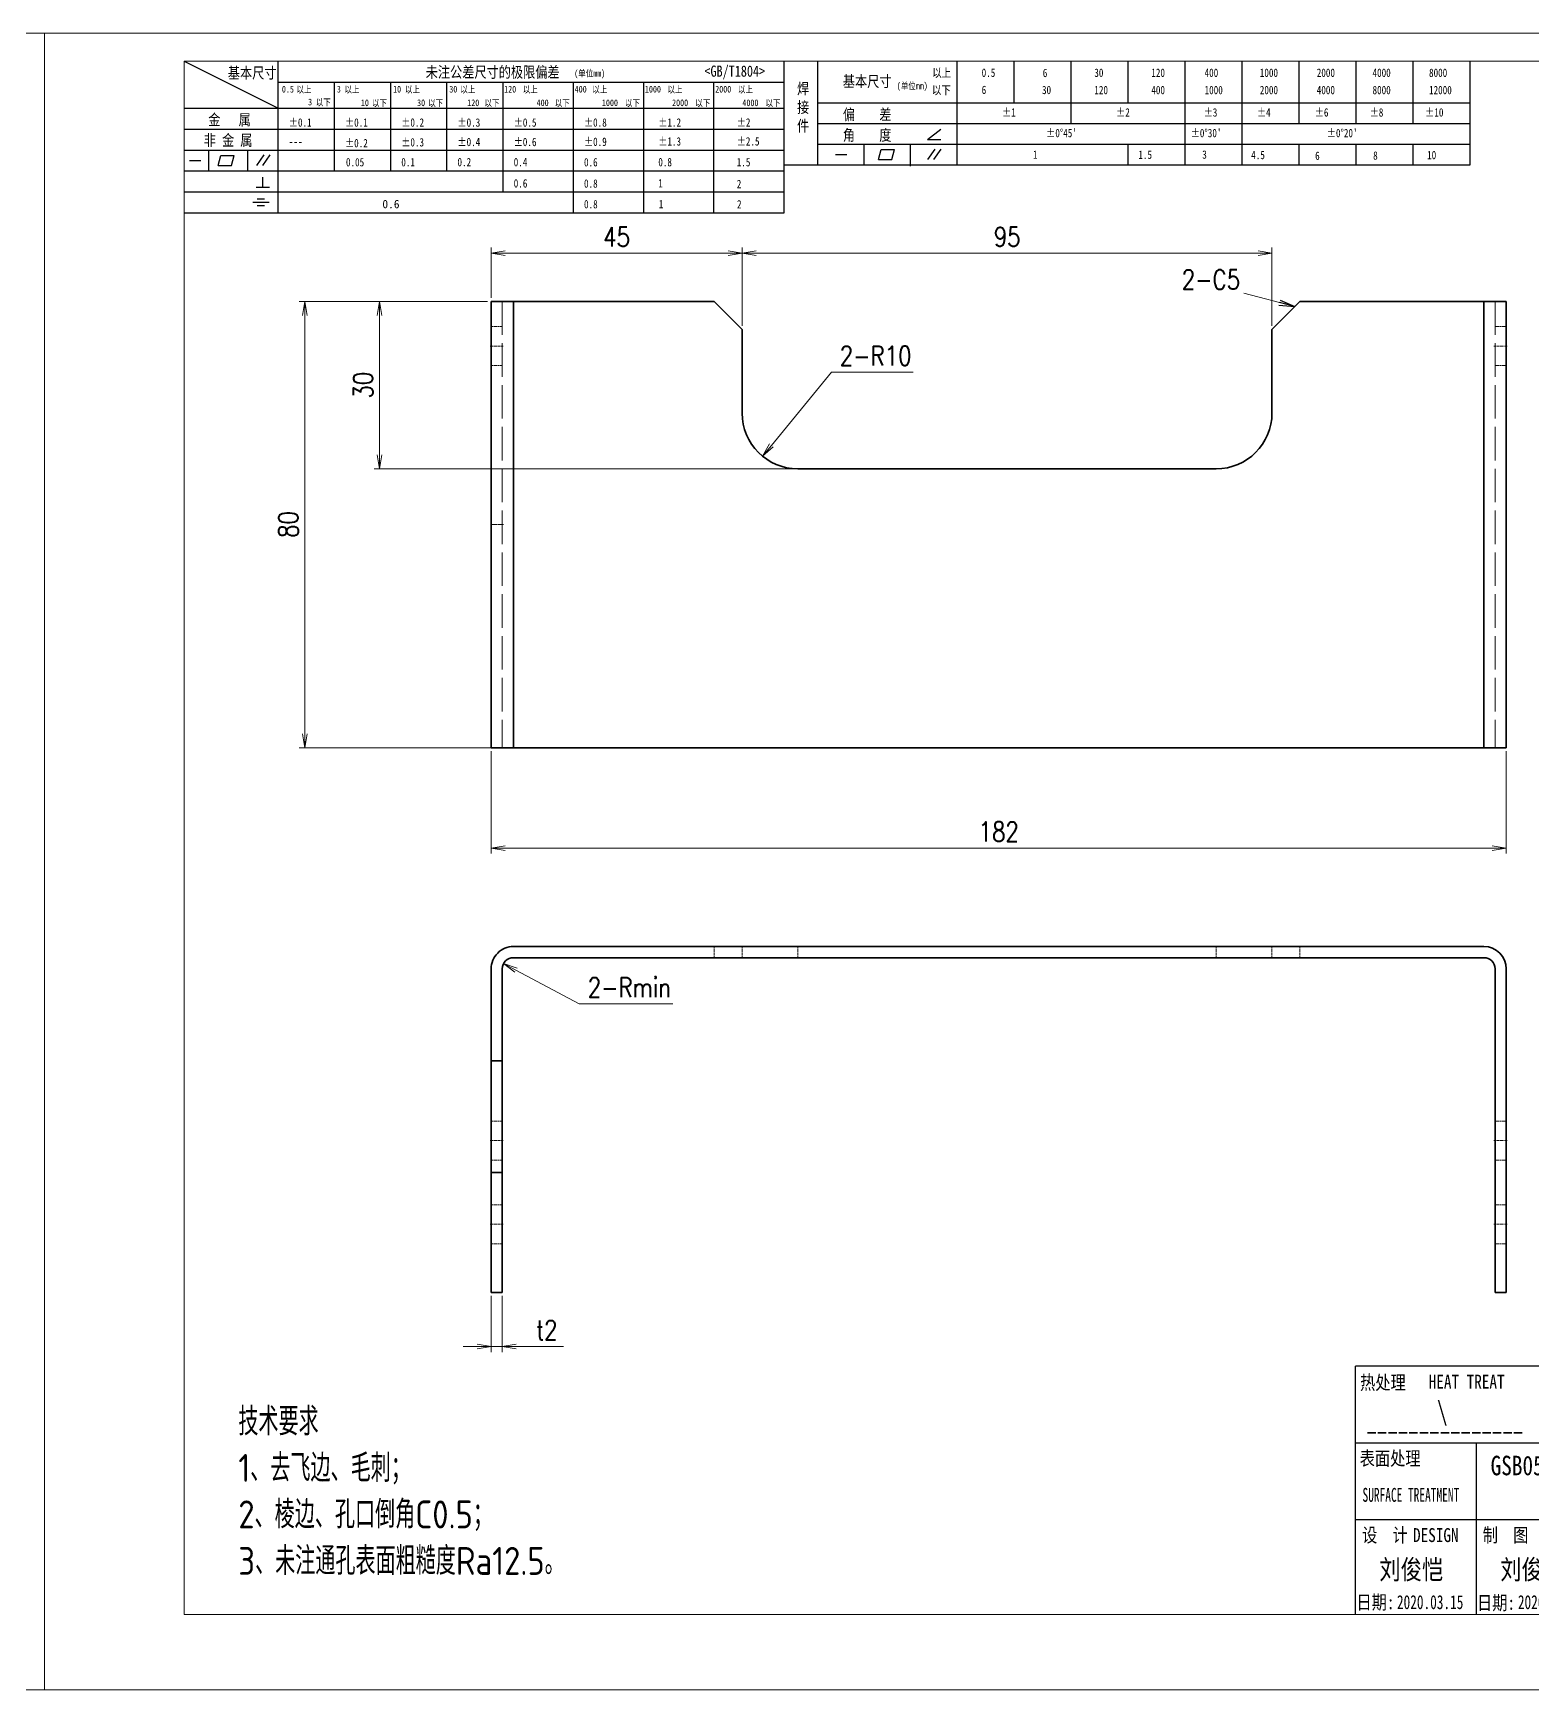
# Model space of a CAD drawing. Header units: millimetres. Extents: x 1333 to 359964, y -52803 to -5704.
# Drawn here: x 168136.8 to 168405.5, y -34570.4 to -34273.4 of the extents above; entities that cross this region are included whole.
import ezdxf
from ezdxf.enums import TextEntityAlignment as Align

# ---------------------------------------------------------------- set-up
doc = ezdxf.new("R2010")
doc.units = ezdxf.units.MM
doc.header["$LTSCALE"] = 0.5
for name, pattern in [('AM_ISO02W050x2', [3.75, 3, -0.75]), ('AM_ISO08W050x2', [9, 6, -0.75, 1.5, -0.75]), ('DASHDOT', [18.5, 12, -3, 0.5, -3]), ('DASHED', [15, 12, -3])]:
    doc.linetypes.add(name, pattern=pattern)
for name, color, linetype, lineweight in [('dim', 82, 'Continuous', 9), ('中心线', 2, 'AM_ISO08W050x2', 18), ('图框', 7, 'Continuous', 18), ('标注线', 3, 'Continuous', 18), ('热处理', 7, 'Continuous', 20), ('粗实线', 7, 'Continuous', 35), ('粗虚线', 6, 'AM_ISO02W050x2', 35), ('虚线', 1, 'AM_ISO02W050x2', 18)]:
    doc.layers.add(name, color=color, linetype=linetype, lineweight=lineweight)
doc.layers.add('图\\M+19E79\\M+195B6\\M+18E9A', color=7, linetype='Continuous')
doc.layers.add('表面处理', color=7, linetype='Continuous')
doc.layers.add('打印-禁用', color=7, linetype='Continuous', lineweight=15, plot=False)
doc.styles.add('DIM', font='romans.shx', dxfattribs={"width": 0.8, "bigfont": 'bigfont.shx'})
doc.styles.add('国标', font='simfang.ttf', dxfattribs={"width": 0.8})
doc.styles.add('机械长仿宋', font='gbenor.shx', dxfattribs={"height": 1, "bigfont": 'gbcbig.shx'})
doc.dimstyles.new('DEH 1-1', dxfattribs={"dimtxt": 3.5, "dimasz": 2.5, "dimexe": 1, "dimexo": 0.625, "dimgap": 1.2, "dimtad": 1, "dimtoh": 1, "dimdsep": 46, "dimtxsty": 'DIM', "dimblk": 'OPEN', "dimcen": 0, "dimclrd": 8, "dimclre": 8, "dimclrt": 2, "dimazin": 2, "dimtfac": 0.5, "dimtmove": 0, "dimatfit": 3, "dimldrblk": 'OPEN', "dimfxl": 0, "dimtolj": 2, "dimlwd": 18, "dimlwe": 18, "dimarcsym": 0})
doc.dimstyles.new('DEH 1-1$0', dxfattribs={"dimtxt": 3.5, "dimasz": 2.5, "dimexe": 1, "dimexo": 0.625, "dimgap": 1.2, "dimtad": 1, "dimzin": 9, "dimdsep": 46, "dimtxsty": 'DIM', "dimblk": 'OPEN', "dimcen": 0, "dimclrd": 8, "dimclre": 8, "dimclrt": 2, "dimazin": 2, "dimtfac": 0.5, "dimtmove": 0, "dimatfit": 3, "dimldrblk": 'OPEN', "dimfxl": 0, "dimtolj": 2, "dimlwd": 18, "dimlwe": 18, "dimarcsym": 0})
doc.dimstyles.new('DEH 1-1$4', dxfattribs={"dimtxt": 3.5, "dimasz": 2.5, "dimexe": 1, "dimexo": 0.625, "dimgap": 1.2, "dimtad": 1, "dimtoh": 1, "dimdsep": 46, "dimtxsty": 'DIM', "dimblk": 'OPEN', "dimcen": 0, "dimclrd": 8, "dimclre": 8, "dimclrt": 2, "dimazin": 2, "dimtfac": 0.5, "dimtofl": 0, "dimtmove": 0, "dimatfit": 3, "dimldrblk": 'OPEN', "dimfxl": 0, "dimtolj": 2, "dimlwd": 18, "dimlwe": 18, "dimarcsym": 0})

# ---------------------------------------------------------------- blocks, each defined once
blk = doc.blocks.new('GZDEH零件A3图框V01版')
at = {"layer": '图\\M+19E79\\M+195B6\\M+18E9A', "color": 9}
for p, q in [((2882.49, -1554.46), (2899.37, -1562.92)), ((2899.37, -1581.67), (2899.37, -1554.46)), ((2990.09, -1581.67), (2990.09, -1554.46)), ((2996.09, -1573.08), (2996.09, -1554.46)), ((3021.09, -1561.98), (3021.09, -1554.46)), ((3031.31, -1561.98), (3031.31, -1554.46)), ((3041.53, -1561.98), (3041.53, -1554.46)), ((3051.75, -1561.98), (3051.75, -1554.46)), ((3061.98, -1561.98), (3061.98, -1554.46)), ((3072.2, -1561.98), (3072.2, -1554.46)), ((3082.42, -1561.98), (3082.42, -1554.46)), ((3092.64, -1561.98), (3092.64, -1554.46)), ((3102.86, -1561.98), (3102.86, -1554.46)), ((3113.09, -1573.08), (3113.09, -1554.46)), ((2899.37, -1558.24), (2990.09, -1558.24)), ((2909.45, -1574.17), (2909.45, -1558.24)), ((2919.53, -1574.17), (2919.53, -1558.24)), ((2929.61, -1574.17), (2929.61, -1558.24)), ((2939.69, -1577.92), (2939.69, -1558.24)), ((2952.29, -1581.67), (2952.29, -1558.24)), ((2964.89, -1581.67), (2964.89, -1558.24)), ((2977.49, -1581.67), (2977.49, -1558.24)), ((2996.09, -1561.98), (3113.09, -1561.98)), ((3021.09, -1573.08), (3021.09, -1561.98)), ((3041.53, -1565.68), (3041.53, -1561.98)), ((3061.98, -1573.08), (3061.98, -1561.98)), ((3072.2, -1573.08), (3072.2, -1561.98)), ((3082.42, -1565.68), (3082.42, -1561.98)), ((3092.64, -1565.68), (3092.64, -1561.98)), ((3102.86, -1565.68), (3102.86, -1561.98)), ((2882.49, -1562.92), (2990.09, -1562.92)), ((2882.49, -1566.67), (2990.09, -1566.67)), ((2996.09, -1565.68), (3113.09, -1565.68)), ((3015.75, -1568.51), (3018.15, -1566.66)), ((2882.49, -1570.42), (2990.09, -1570.42)), ((2886.92, -1574.12), (2886.92, -1570.42)), ((2893.91, -1574.12), (2893.91, -1570.42)), ((2996.09, -1569.38), (3113.09, -1569.38)), ((3004.42, -1573.08), (3004.42, -1569.38)), ((3006.97, -1572.12), (3007.45, -1570.33)), ((3007.45, -1570.33), (3009.86, -1570.33)), ((3009.39, -1572.12), (3009.86, -1570.33)), ((3012.75, -1573.08), (3012.75, -1569.38)), ((3015.75, -1568.51), (3018.15, -1568.51)), ((3015.81, -1572.12), (3017.15, -1570.26)), ((3016.89, -1572.12), (3018.23, -1570.26)), ((3051.75, -1573.08), (3051.75, -1569.38)), ((3082.42, -1573.08), (3082.42, -1569.48)), ((3092.64, -1573.08), (3092.64, -1569.38)), ((3102.86, -1573.08), (3102.86, -1569.38)), ((2883.43, -1572.27), (2885.49, -1572.27)), ((2888.59, -1573.16), (2889.07, -1571.37)), ((2888.59, -1573.16), (2891, -1573.16)), ((2889.07, -1571.37), (2891.48, -1571.37)), ((2891, -1573.16), (2891.48, -1571.37)), ((2895.52, -1573.16), (2896.85, -1571.3)), ((2896.6, -1573.16), (2897.94, -1571.3)), ((2990.09, -1573.08), (3113.09, -1573.08)), ((2999.26, -1571.23), (3001.32, -1571.23)), ((3006.97, -1572.12), (3009.39, -1572.12)), ((3012.75, -1573.33), (3012.75, -1573.08)), ((2882.49, -1574.17), (2990.09, -1574.17)), ((2895.42, -1577.05), (2897.81, -1577.05)), ((2896.58, -1577.05), (2896.58, -1575.28)), ((2882.49, -1577.92), (2990.09, -1577.92)), ((2894.79, -1579.77), (2897.77, -1579.77)), ((2895.57, -1579.17), (2896.92, -1579.17)), ((2882.49, -1581.67), (2990.09, -1581.67)), ((2895.57, -1580.37), (2896.93, -1580.37)), ((3272.49, -1788.46), (3092.49, -1788.46)), ((3181.99, -1802.21), (3092.49, -1802.21)), ((3114.17, -1802.21), (3114.17, -1815.96)), ((3181.99, -1815.96), (3092.49, -1815.96)), ((3114.17, -1815.96), (3114.17, -1832.96)), ((3114.17, -1815.96), (3114.17, -1832.96))]:
    blk.add_line(p, q, dxfattribs=at)
at = {"layer": '图\\M+19E79\\M+195B6\\M+18E9A', "color": 7}
blk.add_line((3272.49, -1788.46), (3092.49, -1788.46), dxfattribs=at)
at = {"layer": '图\\M+19E79\\M+195B6\\M+18E9A', "color": 9, "linetype": 'Continuous'}
blk.add_line((3092.49, -1832.96), (3092.49, -1788.46), dxfattribs=at)
at = {"layer": '图框', "linetype": 'Continuous'}
for p, q in [((2882.49, -1554.46), (2882.49, -1832.96)), ((3272.49, -1554.46), (2882.49, -1554.46)), ((2882.49, -1832.96), (3272.49, -1832.96))]:
    blk.add_line(p, q, dxfattribs=at)
at = {"layer": '打印-禁用', "linetype": 'Continuous'}
for p, q in [((2857.49, -1549.46), (2857.49, -1846.46)), ((3277.49, -1549.46), (2857.49, -1549.46)), ((3277.49, -1846.46), (3277.49, -1549.46)), ((2857.49, -1846.46), (3277.49, -1846.46))]:
    blk.add_line(p, q, dxfattribs=at)
at = {"layer": '图\\M+19E79\\M+195B6\\M+18E9A', "color": 9, "style": '国标'}
for s, height, width, p in [('基本尺寸', 2, 0.8, (2890.33, -1557.58)), ('未注公差尺寸的极限偏差', 2, 0.8, (2925.81, -1557.44)), ('<GB/T1804>', 2, 0.8, (2975.78, -1557.27)), ('以上', 1.5, 0.8, (3016.64, -1557.33)), ('0.5', 1.5, 0.8, (3025.49, -1557.3)), ('6', 1.5, 0.8, (3036.45, -1557.34)), ('30', 1.5, 0.8, (3045.69, -1557.31)), ('120', 1.5, 0.8, (3055.91, -1557.31)), ('400', 1.5, 0.8, (3065.46, -1557.31)), ('1000', 1.5, 0.8, (3075.36, -1557.31)), ('2000', 1.5, 0.8, (3085.57, -1557.31)), ('4000', 1.5, 0.8, (3095.57, -1557.31)), ('8000', 1.5, 0.8, (3105.7, -1557.31)), ('30', 1.2, 0.8, (2930.04, -1560.11)), ('基本尺寸', 2, 0.8, (3000.6, -1559.1)), ('以下', 1.5, 0.8, (3016.58, -1560.43)), ('6', 1.5, 0.8, (3025.49, -1560.38)), ('30', 1.5, 0.8, (3036.31, -1560.39)), ('120', 1.5, 0.8, (3045.69, -1560.41)), ('400', 1.5, 0.8, (3055.91, -1560.41)), ('1000', 1.5, 0.8, (3065.46, -1560.41)), ('2000', 1.5, 0.8, (3075.36, -1560.41)), ('4000', 1.5, 0.8, (3085.57, -1560.41)), ('8000', 1.5, 0.8, (3095.57, -1560.41)), ('12000', 1.5, 0.8, (3105.7, -1560.41)), ('金   属', 2, 0.8, (2886.82, -1565.98)), ('±0.1', 1.5, 0.8, (2901.27, -1566.23)), ('±0.1', 1.5, 0.8, (2911.35, -1566.23)), ('±0.2', 1.5, 0.8, (2921.43, -1566.23)), ('±0.3', 1.5, 0.8, (2931.51, -1566.23)), ('±0.5', 1.5, 0.8, (2941.59, -1566.23)), ('±0.8', 1.5, 0.8, (2954.19, -1566.23)), ('±1.2', 1.5, 0.8, (2967.51, -1566.23)), ('±2', 1.5, 0.8, (2981.58, -1566.23)), ('偏    差', 2, 0.8, (3000.6, -1565.04)), ('±1', 1.5, 0.8, (3029.16, -1564.42)), ('±2', 1.5, 0.8, (3049.61, -1564.42)), ('±3', 1.5, 0.8, (3065.3, -1564.42)), ('±4', 1.5, 0.8, (3074.85, -1564.42)), ('±6', 1.5, 0.8, (3085.22, -1564.42)), ('±8', 1.5, 0.8, (3095.06, -1564.42)), ('±10', 1.5, 0.8, (3105.02, -1564.42)), ('非 金 属', 2, 0.8, (2886.02, -1569.65)), ('±0.3', 1.5, 0.8, (2921.43, -1569.77)), ('±0.4', 1.5, 0.8, (2931.51, -1569.71)), ('±0.6', 1.5, 0.8, (2941.59, -1569.71)), ('±0.9', 1.5, 0.8, (2954.19, -1569.68)), ('±1.3', 1.5, 0.8, (2967.51, -1569.62)), ('±2.5', 1.5, 0.8, (2981.58, -1569.61)), ('角    度', 2, 0.8, (3000.6, -1568.74)), ("±0%%D45'", 1.5, 0.8, (3037.06, -1568.12)), ("±0%%D30'", 1.5, 0.8, (3062.98, -1568.12)), ("±0%%D20'", 1.5, 0.8, (3087.38, -1568.12)), ('---', 1.5, 0.8, (2901.27, -1569.65)), ('±0.2', 1.5, 0.8, (2911.35, -1569.92)), ('1', 1.5, 0.8, (3034.69, -1571.98)), ('1.5', 1.5, 0.8, (3053.59, -1572.01)), ('3', 1.5, 0.8, (3065.05, -1571.98)), ('4.5', 1.5, 0.8, (3073.82, -1572.05)), ('6', 1.5, 0.8, (3085.28, -1572.19)), ('8', 1.5, 0.8, (3095.68, -1572.15)), ('10', 1.5, 0.8, (3105.36, -1572.06)), ('0.1', 1.5, 0.8, (2921.43, -1573.34)), ('0.2', 1.5, 0.8, (2931.51, -1573.33)), ('0.4', 1.5, 0.8, (2941.59, -1573.33)), ('0.6', 1.5, 0.8, (2954.19, -1573.35)), ('0.8', 1.5, 0.8, (2967.51, -1573.33)), ('1.5', 1.5, 0.8, (2981.58, -1573.34)), ('0.6', 1.5, 0.8, (2941.59, -1577.14)), ('0.8', 1.5, 0.8, (2954.19, -1577.17)), ('1', 1.5, 0.8, (2967.51, -1577.12)), ('2', 1.5, 0.8, (2981.58, -1577.26)), ('0.8', 1.5, 0.8, (2954.19, -1580.87)), ('1', 1.5, 0.8, (2967.59, -1580.86)), ('2', 1.5, 0.8, (2981.62, -1580.89)), ('热处理', 2.5, 0.8, (3093.35, -1792.61)), ('表面处理', 2.5, 0.8, (3093.27, -1806.21)), ('SURFACE TREATMENT', 2.5, 0.6, (3093.77, -1812.75)), (' DESIGN', 2.5, 0.8, (3101.47, -1819.96))]:
    blk.add_text(s, height=height, dxfattribs=dict(at, width=width)).set_placement(p)
at = {"layer": '图\\M+19E79\\M+195B6\\M+18E9A', "color": 9, "lineweight": 15, "style": '国标', "width": 0.8}
for s, p in [('(单位mm)', (2952.44, -1557.27)), ('0.5', (2900.03, -1560.11)), ('以上', (2902.64, -1560.16)), ('3', (2909.88, -1560.11)), ('以上', (2911.25, -1560.16)), ('10', (2919.96, -1560.11)), ('以上', (2922.09, -1560.16)), ('以上', (2932.02, -1560.16)), ('120', (2939.88, -1560.11)), ('以上', (2943.21, -1560.16)), ('400', (2952.52, -1560.11)), ('以上', (2955.68, -1560.16)), ('1000', (2965.12, -1560.11)), ('以上', (2969.16, -1560.16)), ('2000', (2977.72, -1560.11)), ('以上', (2981.8, -1560.16)), ('(单位mm)', (3010.27, -1559.51)), ('3', (2904.73, -1562.41)), ('以下', (2906.1, -1562.46)), ('10', (2914.19, -1562.54)), ('以下', (2916.18, -1562.59)), ('30', (2924.27, -1562.54)), ('以下', (2926.26, -1562.59)), ('120', (2933.26, -1562.54)), ('以下', (2936.34, -1562.59)), ('400', (2945.7, -1562.54)), ('以下', (2948.94, -1562.59)), ('1000', (2957.41, -1562.54)), ('以下', (2961.54, -1562.59)), ('2000', (2969.99, -1562.54)), ('以下', (2974.14, -1562.59)), ('4000', (2982.59, -1562.54)), ('以下', (2986.74, -1562.59))]:
    blk.add_text(s, height=1.2, dxfattribs=at).set_placement(p)
at = {"layer": '图\\M+19E79\\M+195B6\\M+18E9A', "color": 9, "lineweight": 13, "style": '国标'}
blk.add_text('0.6', height=1.5, dxfattribs=at).set_placement((2918.05, -1580.85))
at = {"layer": '图\\M+19E79\\M+195B6\\M+18E9A', "color": 9, "style": '国标', "width": 0.8}
for s, p in [('HEAT TREAT', (3112.45, -1792.46)), ('设  计', (3097.79, -1819.96)), ('制  图', (3119.43, -1819.96)), ('日期:', (3096.09, -1832)), ('日期:', (3117.71, -1832.1))]:
    blk.add_text(s, height=2.5, dxfattribs=at).set_placement(p, align=Align.CENTER)
at = {"layer": '图\\M+19E79\\M+195B6\\M+18E9A', "color": 9, "style": '国标'}
for s, insert, char_height, width, attachment_point in [('焊\\P接\\P件', (2992.39, -1558.41), 2, 3.1877, 1), ('0.05', (2911.51, -1573.37), 1.5, 5.1982, 7)]:
    blk.add_mtext(s, dxfattribs=dict(at, insert=insert, char_height=char_height, width=width, attachment_point=attachment_point))
blk = doc.blocks.new('DEH A3')
at = {"layer": '图框'}
blk.add_blockref('GZDEH零件A3图框V01版', (-2857.49, 1846.46), dxfattribs=at)
blk = doc.blocks.new('_Open')
at = {"color": 0, "linetype": 'ByBlock', "lineweight": -2}
for p, q in [((-1, 0.17), (0, 0)), ((-1, -0.17), (0, 0)), ((0, 0), (-1, 0))]:
    blk.add_line(p, q, dxfattribs=at)
blk = doc.blocks.new('*D449')
at = {"layer": 'Defpoints', "color": 0, "transparency": 16777216}
for p in [(168218.92, -34321.5), (168185.51, -34401.5), (168219.92, -34401.5)]:
    blk.add_point(p, dxfattribs=at)
at = {"layer": '标注线', "color": 8, "lineweight": 18, "transparency": 16777216}
for p, q in [((168218.29, -34321.5), (168184.51, -34321.5)), ((168185.51, -34324), (168185.51, -34399)), ((168219.29, -34401.5), (168184.51, -34401.5))]:
    blk.add_line(p, q, dxfattribs=at)
at = {"layer": '标注线', "color": 8, "lineweight": 18, "transparency": 16777216, "xscale": 2.5, "yscale": 2.5, "zscale": 2.5}
for p, rotation in [((168185.51, -34321.5), 90), ((168185.51, -34401.5), 270)]:
    blk.add_blockref('_Open', p, dxfattribs=dict(at, rotation=rotation))
at = {"layer": '标注线', "color": 2, "transparency": 16777216, "insert": (168182.56, -34361.5), "char_height": 3.5, "attachment_point": 5, "rotation": 90, "style": 'DIM'}
blk.add_mtext('\\A2;80', dxfattribs=at)
blk = doc.blocks.new('*D450')
at = {"layer": 'Defpoints', "color": 0, "transparency": 16777216}
for p in [(168218.92, -34401.5), (168400.92, -34401.5), (168400.92, -34419.49)]:
    blk.add_point(p, dxfattribs=at)
at = {"layer": '标注线', "color": 8, "lineweight": 18, "transparency": 16777216}
for p, q in [((168218.92, -34402.13), (168218.92, -34420.49)), ((168400.92, -34402.13), (168400.92, -34420.49)), ((168221.42, -34419.49), (168398.42, -34419.49))]:
    blk.add_line(p, q, dxfattribs=at)
at = {"layer": '标注线', "color": 8, "lineweight": 18, "transparency": 16777216, "xscale": 2.5, "yscale": 2.5, "zscale": 2.5, "rotation": 180}
blk.add_blockref('_Open', (168218.92, -34419.49), dxfattribs=at)
at = {"layer": '标注线', "color": 8, "lineweight": 18, "transparency": 16777216, "xscale": 2.5, "yscale": 2.5, "zscale": 2.5}
blk.add_blockref('_Open', (168400.92, -34419.49), dxfattribs=at)
at = {"layer": '标注线', "color": 2, "transparency": 16777216, "insert": (168309.92, -34416.54), "char_height": 3.5, "attachment_point": 5, "style": 'DIM'}
blk.add_mtext('\\A2;182', dxfattribs=at)
blk = doc.blocks.new('*D451')
at = {"layer": 'Defpoints', "color": 0, "transparency": 16777216}
for p in [(168263.92, -34312.86), (168218.92, -34321.5), (168263.92, -34326.5)]:
    blk.add_point(p, dxfattribs=at)
at = {"layer": '标注线', "color": 8, "lineweight": 18, "transparency": 16777216}
for p, q in [((168218.92, -34320.88), (168218.92, -34311.86)), ((168263.92, -34325.88), (168263.92, -34311.86)), ((168221.42, -34312.86), (168261.42, -34312.86))]:
    blk.add_line(p, q, dxfattribs=at)
at = {"layer": '标注线', "color": 8, "lineweight": 18, "transparency": 16777216, "xscale": 2.5, "yscale": 2.5, "zscale": 2.5, "rotation": 180}
blk.add_blockref('_Open', (168218.92, -34312.86), dxfattribs=at)
at = {"layer": '标注线', "color": 8, "lineweight": 18, "transparency": 16777216, "xscale": 2.5, "yscale": 2.5, "zscale": 2.5}
blk.add_blockref('_Open', (168263.92, -34312.86), dxfattribs=at)
at = {"layer": '标注线', "color": 2, "transparency": 16777216, "insert": (168241.42, -34309.91), "char_height": 3.5, "attachment_point": 5, "style": 'DIM'}
blk.add_mtext('\\A2;45', dxfattribs=at)
blk = doc.blocks.new('*D452')
at = {"layer": 'Defpoints', "color": 0, "transparency": 16777216}
for p in [(168358.92, -34312.86), (168263.92, -34326.5), (168358.92, -34326.5)]:
    blk.add_point(p, dxfattribs=at)
at = {"layer": '标注线', "color": 8, "lineweight": 18, "transparency": 16777216}
for p, q in [((168263.92, -34325.88), (168263.92, -34311.86)), ((168358.92, -34325.88), (168358.92, -34311.86)), ((168266.42, -34312.86), (168356.42, -34312.86))]:
    blk.add_line(p, q, dxfattribs=at)
at = {"layer": '标注线', "color": 8, "lineweight": 18, "transparency": 16777216, "xscale": 2.5, "yscale": 2.5, "zscale": 2.5, "rotation": 180}
blk.add_blockref('_Open', (168263.92, -34312.86), dxfattribs=at)
at = {"layer": '标注线', "color": 8, "lineweight": 18, "transparency": 16777216, "xscale": 2.5, "yscale": 2.5, "zscale": 2.5}
blk.add_blockref('_Open', (168358.92, -34312.86), dxfattribs=at)
at = {"layer": '标注线', "color": 2, "transparency": 16777216, "insert": (168311.42, -34309.91), "char_height": 3.5, "attachment_point": 5, "style": 'DIM'}
blk.add_mtext('\\A2;95', dxfattribs=at)
blk = doc.blocks.new('*D453')
at = {"layer": 'Defpoints', "color": 0, "transparency": 16777216}
for p in [(168198.92, -34321.5), (168218.92, -34321.5), (168273.92, -34351.5)]:
    blk.add_point(p, dxfattribs=at)
at = {"layer": '标注线', "color": 8, "lineweight": 18, "transparency": 16777216}
for p, q in [((168218.29, -34321.5), (168197.92, -34321.5)), ((168198.92, -34349), (168198.92, -34324)), ((168273.29, -34351.5), (168197.92, -34351.5))]:
    blk.add_line(p, q, dxfattribs=at)
at = {"layer": '标注线', "color": 8, "lineweight": 18, "transparency": 16777216, "xscale": 2.5, "yscale": 2.5, "zscale": 2.5}
for p, rotation in [((168198.92, -34321.5), 90), ((168198.92, -34351.5), 270)]:
    blk.add_blockref('_Open', p, dxfattribs=dict(at, rotation=rotation))
at = {"layer": '标注线', "color": 2, "transparency": 16777216, "insert": (168195.97, -34336.5), "char_height": 3.5, "attachment_point": 5, "rotation": 90, "style": 'DIM'}
blk.add_mtext('\\A2;30', dxfattribs=at)
blk = doc.blocks.new('*D454')
at = {"layer": 'Defpoints', "color": 0, "transparency": 16777216}
for p in [(168273.92, -34341.5), (168267.58, -34349.23)]:
    blk.add_point(p, dxfattribs=at)
at = {"layer": '标注线', "color": 8, "lineweight": 18, "transparency": 16777216}
for p, q in [((168279.92, -34334.19), (168269.16, -34347.3)), ((168294.59, -34334.19), (168279.92, -34334.19))]:
    blk.add_line(p, q, dxfattribs=at)
at = {"layer": '标注线', "color": 8, "lineweight": 18, "transparency": 16777216, "xscale": 2.5, "yscale": 2.5, "zscale": 2.5, "rotation": 230.6300925680056}
blk.add_blockref('_Open', (168267.58, -34349.23), dxfattribs=at)
at = {"layer": '标注线', "color": 2, "transparency": 16777216, "insert": (168287.85, -34331.24), "char_height": 3.5, "attachment_point": 5, "style": 'DIM'}
blk.add_mtext('\\A2;{\\Fromans,bigfont|c134;2-}R10', dxfattribs=at)
blk = doc.blocks.new('*D455')
at = {"layer": 'Defpoints', "color": 0, "transparency": 16777216}
for p in [(168221.15, -34440.2), (168222.92, -34441.14)]:
    blk.add_point(p, dxfattribs=at)
at = {"layer": '标注线', "color": 8, "lineweight": 18, "transparency": 16777216}
for p, q in [((168234.68, -34447.4), (168223.36, -34441.38)), ((168251.48, -34447.4), (168234.68, -34447.4))]:
    blk.add_line(p, q, dxfattribs=at)
at = {"layer": '标注线', "color": 8, "lineweight": 18, "transparency": 16777216, "xscale": 2.5, "yscale": 2.5, "zscale": 2.5, "rotation": 152.008070374772}
blk.add_blockref('_Open', (168221.15, -34440.2), dxfattribs=at)
at = {"layer": '标注线', "color": 2, "transparency": 16777216, "insert": (168243.68, -34444.45), "char_height": 3.5, "attachment_point": 5, "style": 'DIM'}
blk.add_mtext('\\A2;{\\Fromans,bigfont|c134;2-Rmin}', dxfattribs=at)
blk = doc.blocks.new('*D464')
at = {"layer": 'Defpoints', "color": 0, "transparency": 16777216}
for p in [(168218.92, -34499.14), (168220.92, -34499.14), (168220.92, -34508.87)]:
    blk.add_point(p, dxfattribs=at)
at = {"layer": '标注线', "color": 8, "lineweight": 18, "transparency": 16777216}
for p, q in [((168218.92, -34499.77), (168218.92, -34509.87)), ((168220.92, -34499.77), (168220.92, -34509.87)), ((168216.42, -34508.87), (168213.92, -34508.87)), ((168218.92, -34508.87), (168220.92, -34508.87)), ((168223.42, -34508.87), (168231.92, -34508.87))]:
    blk.add_line(p, q, dxfattribs=at)
at = {"layer": '标注线', "color": 8, "lineweight": 18, "transparency": 16777216, "xscale": 2.5, "yscale": 2.5, "zscale": 2.5}
blk.add_blockref('_Open', (168218.92, -34508.87), dxfattribs=at)
at = {"layer": '标注线', "color": 8, "lineweight": 18, "transparency": 16777216, "xscale": 2.5, "yscale": 2.5, "zscale": 2.5, "rotation": 180}
blk.add_blockref('_Open', (168220.92, -34508.87), dxfattribs=at)
at = {"layer": '标注线', "color": 2, "transparency": 16777216, "insert": (168228.92, -34505.92), "char_height": 3.5, "attachment_point": 5, "style": 'DIM'}
blk.add_mtext('\\A2;{\\Fromans,bigfont|c134;t}2', dxfattribs=at)

msp = doc.modelspace()

# ---------------------------------------------------------------- linework, layer by layer
at = {"layer": '中心线', "linetype": 'DASHDOT', "ltscale": 0.060006}
for p, q in [((168218.719, -34329.504), (168221.119, -34329.504)), ((168398.719, -34329.504), (168401.119, -34329.504))]:
    msp.add_line(p, q, dxfattribs=at)
at = {"layer": '中心线', "linetype": 'DASHDOT', "ltscale": 0.060014}
msp.add_line((168221.119, -34361.504), (168218.718, -34361.504), dxfattribs=at)
at = {"layer": '中心线', "linetype": 'DASHDOT', "ltscale": 0.06}
for p, q in [((168218.719, -34471.944), (168221.119, -34471.944)), ((168398.719, -34471.945), (168401.119, -34471.945)), ((168218.719, -34486.944), (168221.119, -34486.944)), ((168398.719, -34486.945), (168401.119, -34486.945))]:
    msp.add_line(p, q, dxfattribs=at)
at = {"layer": '标注线'}
msp.add_line((160574.502, -34570.402), (179981.94, -34570.402), dxfattribs=at)
at = {"layer": '粗实线'}
for p, q in [((168218.919, -34321.504), (168218.919, -34401.504)), ((168222.919, -34321.504), (168222.919, -34401.504)), ((168258.919, -34321.504), (168222.919, -34321.504)), ((168396.919, -34321.504), (168363.919, -34321.504)), ((168396.919, -34321.504), (168396.919, -34401.504)), ((168400.919, -34321.504), (168400.919, -34401.504)), ((168348.919, -34351.504), (168273.919, -34351.504)), ((168396.919, -34401.504), (168222.919, -34401.504)), ((168396.919, -34437.145), (168222.919, -34437.144)), ((168222.919, -34439.144), (168396.919, -34439.145)), ((168398.919, -34441.145), (168398.919, -34499.145)), ((168400.919, -34499.145), (168400.919, -34441.145)), ((168218.919, -34457.644), (168218.919, -34477.644)), ((168218.919, -34477.644), (168218.919, -34499.144)), ((168220.919, -34499.144), (168220.919, -34477.644))]:
    msp.add_line(p, q, dxfattribs=at)
at = {"layer": '粗实线', "ltscale": 0.100001}
for p, q in [((168222.919, -34321.504), (168218.919, -34321.504)), ((168222.919, -34401.504), (168218.919, -34401.504))]:
    msp.add_line(p, q, dxfattribs=at)
at = {"layer": '粗实线', "ltscale": 0.176777}
for p, q in [((168258.919, -34321.504), (168263.919, -34326.504)), ((168363.919, -34321.504), (168358.919, -34326.504))]:
    msp.add_line(p, q, dxfattribs=at)
at = {"layer": '粗实线', "ltscale": 0.099999}
for p, q in [((168400.919, -34321.504), (168396.919, -34321.504)), ((168400.919, -34401.504), (168396.919, -34401.504))]:
    msp.add_line(p, q, dxfattribs=at)
at = {"layer": '粗实线', "ltscale": 0.375}
for p, q in [((168263.919, -34326.504), (168263.919, -34341.504)), ((168358.919, -34341.504), (168358.919, -34326.504))]:
    msp.add_line(p, q, dxfattribs=at)
at = {"layer": '粗实线', "ltscale": 0.05}
for p, q in [((168220.919, -34401.504), (168218.919, -34401.504)), ((168220.919, -34457.644), (168218.919, -34457.644)), ((168220.919, -34477.644), (168218.919, -34477.644)), ((168218.919, -34499.144), (168220.919, -34499.144)), ((168398.919, -34499.145), (168400.919, -34499.145))]:
    msp.add_line(p, q, dxfattribs=at)
at = {"layer": '粗实线', "ltscale": 0.4125}
for p, q in [((168218.919, -34441.144), (168218.919, -34457.644)), ((168220.919, -34457.644), (168220.919, -34441.144))]:
    msp.add_line(p, q, dxfattribs=at)
at = {"layer": '粗实线', "ltscale": 0.5}
msp.add_line((168220.919, -34477.644), (168220.919, -34457.644), dxfattribs=at)
at = {"layer": '粗实线'}
for centre, radius, start, end in [((168273.919, -34341.504), 10, 180.00008, 270.00008), ((168348.919, -34341.504), 10, 270.00008, 0.00008), ((168222.919, -34441.144), 4, 89.9995, 179.9995), ((168396.919, -34441.145), 4, 359.9995, 89.9995), ((168222.919, -34441.144), 2, 89.9995, 179.9995), ((168396.919, -34441.145), 2, 359.9995, 89.9995)]:
    msp.add_arc(centre, radius, start, end, dxfattribs=at)
at = {"layer": '粗虚线'}
msp.add_line((168376.04, -34524.33), (168403.901, -34524.33), dxfattribs=at)
at = {"layer": '虚线', "linetype": 'DASHED'}
for p, q in [((168220.919, -34321.504), (168220.919, -34401.504)), ((168222.919, -34321.504), (168222.919, -34401.504)), ((168396.919, -34321.504), (168396.919, -34401.504)), ((168398.919, -34321.504), (168398.919, -34401.504))]:
    msp.add_line(p, q, dxfattribs=at)
at = {"layer": '虚线', "linetype": 'DASHED', "ltscale": 0.05}
for p, q in [((168218.919, -34326.004), (168220.919, -34326.004)), ((168218.919, -34326.004), (168220.919, -34326.004)), ((168398.919, -34326.004), (168400.919, -34326.004)), ((168398.919, -34326.004), (168400.919, -34326.004)), ((168218.919, -34333.004), (168220.919, -34333.004)), ((168218.919, -34333.004), (168220.919, -34333.004)), ((168398.919, -34333.004), (168400.919, -34333.004)), ((168398.919, -34333.004), (168400.919, -34333.004)), ((168220.919, -34351.504), (168218.919, -34351.504)), ((168218.919, -34361.504), (168220.919, -34361.504)), ((168218.919, -34361.504), (168220.919, -34361.504)), ((168258.919, -34437.144), (168258.919, -34439.144)), ((168263.919, -34437.144), (168263.919, -34439.144)), ((168273.919, -34437.144), (168273.919, -34439.144)), ((168348.919, -34437.145), (168348.919, -34439.145)), ((168358.919, -34437.145), (168358.919, -34439.145)), ((168363.919, -34437.145), (168363.919, -34439.145)), ((168218.919, -34468.444), (168220.919, -34468.444)), ((168398.919, -34468.445), (168400.919, -34468.445)), ((168218.919, -34475.444), (168220.919, -34475.444)), ((168398.919, -34475.445), (168400.919, -34475.445)), ((168218.919, -34483.444), (168220.919, -34483.444)), ((168398.919, -34483.445), (168400.919, -34483.445)), ((168218.919, -34490.444), (168220.919, -34490.444)), ((168398.919, -34490.445), (168400.919, -34490.445))]:
    msp.add_line(p, q, dxfattribs=at)

# ---------------------------------------------------------------- block references
at = {"layer": '图框'}
for p in [(167718.865, -34570.402), (168138.865, -34570.402)]:
    msp.add_blockref('DEH A3', p, dxfattribs=at)

# ---------------------------------------------------------------- texts
at = {"layer": 'dim', "color": 2, "insert": (168353.196, -34319.326), "char_height": 3.5, "attachment_point": 9, "style": 'DIM'}
msp.add_mtext('\\A2;{\\Fromans,bigfont|c134;2-}C5', dxfattribs=at)
at = {"layer": '图\\M+19E79\\M+195B6\\M+18E9A', "color": 3, "style": '国标'}
for s, height, width, p in [('刘俊恺', 3.5, 0.8, (168378.163, -34550.585)), ('刘俊恺', 3.5, 0.8, (168399.843, -34550.585)), ('2020.03.15', 2.5, 0.7, (168381.328, -34555.922)), ('2020.03.27', 2.5, 0.7, (168403.008, -34555.922))]:
    msp.add_text(s, height=height, dxfattribs=dict(at, width=width)).set_placement(p)
at = {"layer": '标注线', "color": 2, "insert": (168173.594, -34549.785), "char_height": 5, "width": 114.82461, "attachment_point": 7, "style": '机械长仿宋'}
msp.add_mtext('\\A2;技术要求\\P1、去飞边、毛刺；\\P2、棱边、孔口倒角C0.5；\\P3、未注通孔表面粗糙度Ra12.5。', dxfattribs=at)
at = {"layer": '热处理', "color": 3, "style": '国标', "width": 0.8}
msp.add_text('\\', height=3.5, dxfattribs=at).set_placement((168389.445, -34522.206), align=Align.CENTER)
at = {"layer": '表面处理', "color": 3, "style": '国标', "width": 0.8}
msp.add_text('GSB05-1426-2001--Y07', height=3.5, dxfattribs=at).set_placement((168417.165, -34531.934), align=Align.CENTER)

# ---------------------------------------------------------------- dimensions: what is measured, and where the dimension line sits
at = {"layer": '标注线'}
for base, p1, p2, picture, middle in [((168263.919, -34312.856), (168218.919, -34321.504), (168263.919, -34326.504), '*D451', (168241.419, -34309.906)), ((168358.919, -34312.856), (168263.919, -34326.504), (168358.919, -34326.504), '*D452', (168311.419, -34309.906)), ((168400.919, -34419.485), (168218.919, -34401.504), (168400.919, -34401.504), '*D450', (168309.919, -34416.535))]:
    dim = msp.add_linear_dim(base=base, p1=p1, p2=p2, dimstyle='DEH 1-1$0', dxfattribs=at)
    dim.commit()
    dim.dimension.update_dxf_attribs({"geometry": picture, "text_midpoint": middle})
for base, p1, p2, picture, middle in [((168185.514, -34401.504), (168218.919, -34321.504), (168219.919, -34401.504), '*D449', (168182.564, -34361.504)), ((168198.924, -34321.504), (168273.919, -34351.504), (168218.919, -34321.504), '*D453', (168195.974, -34336.504))]:
    dim = msp.add_linear_dim(base=base, p1=p1, p2=p2, angle=90, dimstyle='DEH 1-1$0', dxfattribs=at)
    dim.commit()
    dim.dimension.update_dxf_attribs({"geometry": picture, "text_midpoint": middle})
for center, mpoint, text, picture, middle in [((168273.919, -34341.504), (168267.576, -34349.234), '{\\Fromans,bigfont|c134;2-}<>', '*D454', (168279.922, -34334.188)), ((168222.919, -34441.144), (168221.153, -34440.205), '{\\Fromans,bigfont|c134;2-Rmin}', '*D455', (168234.682, -34447.396))]:
    dim = msp.add_radius_dim(center=center, mpoint=mpoint, text=text, dimstyle='DEH 1-1$4', override={"dimtmove": 1}, dxfattribs=at)
    dim.commit()
    dim.dimension.update_dxf_attribs({"geometry": picture, "text_midpoint": middle, "dimtype": 164})
dim = msp.add_linear_dim(base=(168220.919, -34508.866), p1=(168218.919, -34499.144), p2=(168220.919, -34499.144), text='{\\Fromans,bigfont|c134;t}<>', dimstyle='DEH 1-1$0', dxfattribs=at)
dim.commit()
dim.dimension.update_dxf_attribs({"geometry": '*D464', "text_midpoint": (168228.919, -34505.916)})

# ---------------------------------------------------------------- leaders
at = {"layer": 'dim'}
msp.add_leader([(168362.998, -34322.425), (168353.895, -34320.025)], dimstyle='DEH 1-1', override={"dimasz": 2.8, "dimexe": 0.69965, "dimexo": 0.69965, "dimgap": 0.69965}, dxfattribs=at)

doc.saveas('drawing.dxf')
